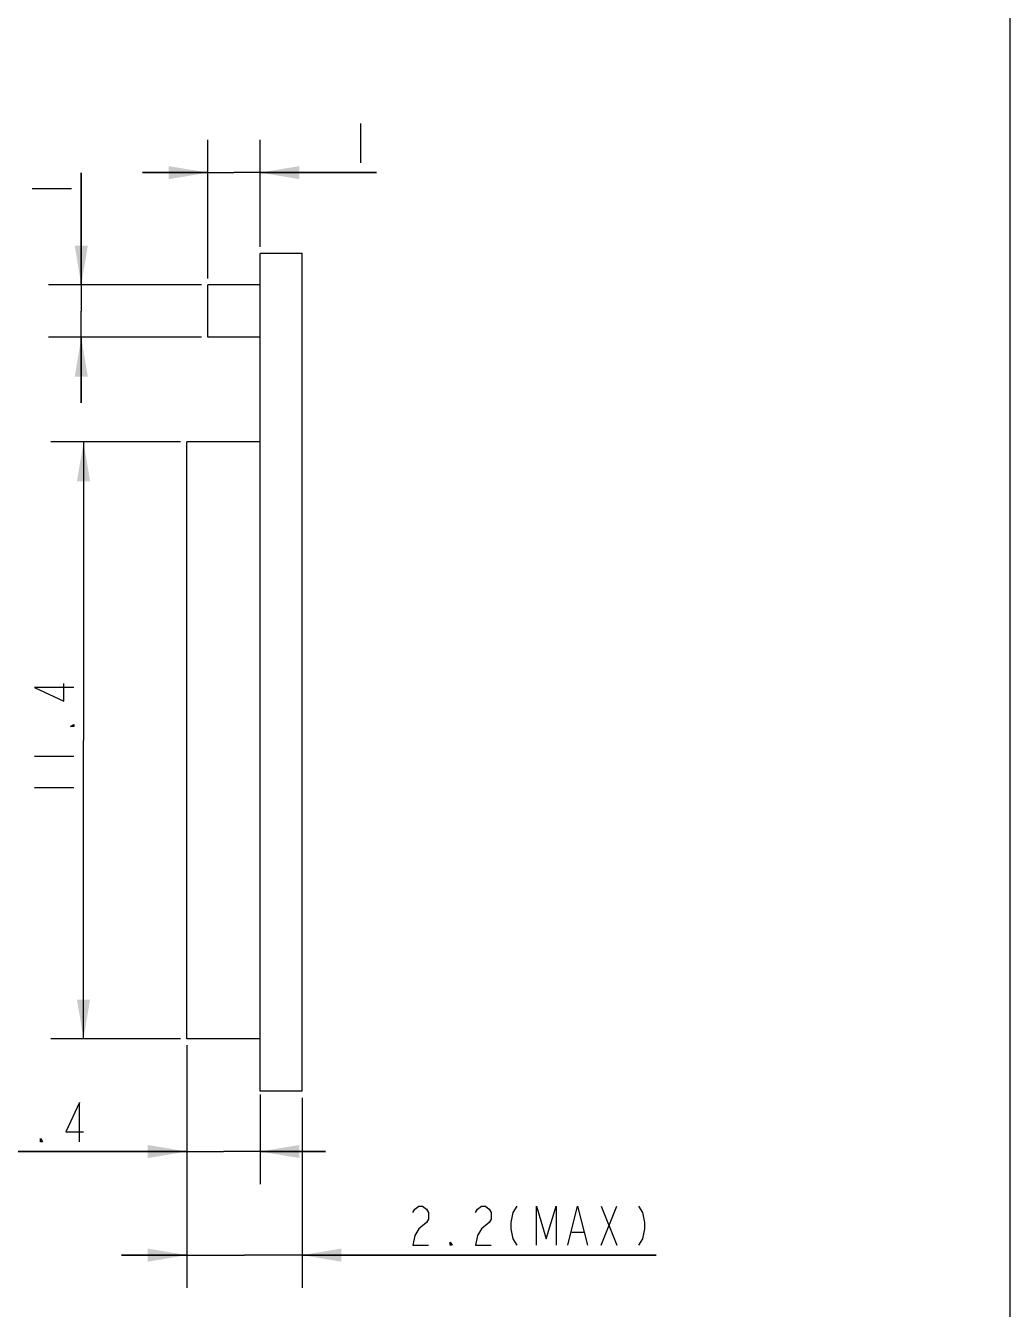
# Model space of a CAD drawing. Extents: x 0 to 189, y 4 to 276.
# Drawn here: x 113.3 to 188.5, y 69.7 to 167.8 of the extents above; entities that cross this region are included whole.
import ezdxf

# ---------------------------------------------------------------- set-up
doc = ezdxf.new("R2010")
doc.units = 0
doc.header["$LTSCALE"] = 19.36
doc.layers.get('0').update_dxf_attribs({"linetype": 'CONTINUOUS'})
doc.layers.add('尺寸', color=6, linetype='CONTINUOUS')

# ---------------------------------------------------------------- blocks, each defined once
blk = doc.blocks.new('_FILLED')
at = {"color": 0, "linetype": 'BYBLOCK'}
blk.add_solid([(0, 0), (-1, 0.167), (-1, -0.167)], dxfattribs=at)

msp = doc.modelspace()

# ---------------------------------------------------------------- linework, layer by layer
at = {"color": 0, "linetype": 'CONTINUOUS'}
for p, q in [((188.542, 3.653), (188.542, 275.551)), ((131.21, 86.369), (131.21, 150.369)), ((134.41, 150.369), (131.21, 150.369)), ((134.41, 86.369), (134.41, 150.369)), ((127.21, 143.969), (127.21, 147.969)), ((131.21, 147.969), (127.21, 147.969)), ((131.21, 143.969), (127.21, 143.969)), ((125.61, 90.369), (125.61, 135.969)), ((131.21, 135.969), (125.61, 135.969)), ((131.21, 90.369), (125.61, 90.369)), ((134.41, 86.369), (131.21, 86.369))]:
    msp.add_line(p, q, dxfattribs=at)
at = {"layer": '尺寸', "linetype": 'CONTINUOUS'}
for p, q in [((138.887, 160.295), (138.887, 157.295)), ((127.21, 148.469), (127.21, 159.045)), ((131.21, 150.869), (131.21, 159.045)), ((117.533, 147.969), (117.533, 156.542)), ((117.533, 156.542), (117.533, 145.969)), ((127.21, 156.545), (122.21, 156.545)), ((122.21, 156.545), (129.21, 156.545)), ((140.087, 156.545), (129.21, 156.545)), ((131.21, 156.545), (140.087, 156.545)), ((113.783, 155.342), (116.783, 155.342)), ((126.71, 147.969), (115.033, 147.969)), ((117.533, 138.969), (117.533, 145.969)), ((126.71, 143.969), (115.033, 143.969)), ((117.533, 143.969), (117.533, 138.969)), ((125.11, 135.969), (115.206, 135.969)), ((117.706, 135.969), (117.706, 113.169)), ((116.956, 117.219), (113.956, 117.219)), ((113.956, 117.219), (116.206, 116.169)), ((116.206, 116.169), (116.206, 117.519)), ((116.706, 114.219), (116.956, 114.369)), ((116.956, 114.219), (116.706, 114.219)), ((116.956, 114.369), (116.956, 114.219)), ((117.706, 90.369), (117.706, 113.169)), ((113.956, 111.969), (116.956, 111.969)), ((113.956, 109.569), (116.956, 109.569)), ((125.11, 90.369), (115.206, 90.369)), ((125.61, 89.869), (125.61, 79.255)), ((125.61, 89.869), (125.61, 71.34)), ((117.409, 85.505), (116.359, 83.255)), ((117.409, 82.505), (117.409, 85.505)), ((131.21, 86.112), (131.21, 79.255)), ((134.41, 85.869), (134.41, 71.34)), ((114.409, 82.505), (114.409, 82.755)), ((114.409, 82.755), (114.559, 82.505)), ((114.559, 82.505), (114.409, 82.505)), ((116.359, 83.255), (117.709, 83.255)), ((125.61, 81.755), (110.959, 81.755)), ((110.959, 81.755), (128.41, 81.755)), ((136.21, 81.755), (128.41, 81.755)), ((131.21, 81.755), (136.21, 81.755)), ((143.021, 77.34), (143.321, 77.59)), ((143.321, 77.59), (143.621, 77.59)), ((143.621, 77.59), (143.921, 77.34)), ((147.821, 77.34), (148.121, 77.59)), ((148.121, 77.59), (148.421, 77.59)), ((148.421, 77.59), (148.721, 77.34)), ((150.821, 77.59), (150.521, 77.09)), ((152.321, 74.59), (152.321, 77.59)), ((152.321, 77.59), (153.071, 75.09)), ((153.071, 75.09), (153.821, 77.59)), ((153.821, 77.59), (153.821, 74.59)), ((154.721, 74.59), (155.471, 77.59)), ((155.471, 77.59), (156.221, 74.59)), ((157.271, 77.59), (158.471, 74.59)), ((157.271, 74.59), (158.471, 77.59)), ((160.121, 77.59), (160.421, 77.09)), ((142.871, 77.09), (143.021, 77.34)), ((143.921, 77.34), (144.071, 77.09)), ((144.071, 76.59), (143.921, 76.34)), ((144.071, 77.09), (144.071, 76.59)), ((147.671, 77.09), (147.821, 77.34)), ((148.721, 77.34), (148.871, 77.09)), ((148.871, 76.59), (148.721, 76.34)), ((148.871, 77.09), (148.871, 76.59)), ((150.521, 77.09), (150.371, 76.34)), ((160.421, 77.09), (160.571, 76.34)), ((143.321, 75.84), (143.021, 75.34)), ((143.921, 76.34), (143.321, 75.84)), ((148.121, 75.84), (147.821, 75.34)), ((148.721, 76.34), (148.121, 75.84)), ((150.371, 76.34), (150.371, 75.84)), ((150.371, 75.84), (150.521, 75.09)), ((155.021, 75.59), (155.921, 75.59)), ((160.571, 75.84), (160.421, 75.09)), ((160.571, 76.34), (160.571, 75.84)), ((143.021, 75.34), (142.871, 74.59)), ((142.871, 74.59), (144.071, 74.59)), ((145.721, 74.59), (145.721, 74.84)), ((145.721, 74.84), (145.871, 74.59)), ((145.871, 74.59), (145.721, 74.59)), ((147.821, 75.34), (147.671, 74.59)), ((147.671, 74.59), (148.871, 74.59)), ((150.521, 75.09), (150.821, 74.59)), ((160.421, 75.09), (160.121, 74.59)), ((125.61, 73.84), (120.61, 73.84)), ((120.61, 73.84), (130.01, 73.84)), ((161.471, 73.84), (130.01, 73.84)), ((134.41, 73.84), (161.471, 73.84))]:
    msp.add_line(p, q, dxfattribs=at)

# ---------------------------------------------------------------- block references
at = {"layer": '尺寸', "linetype": 'CONTINUOUS', "xscale": 3, "yscale": 3, "zscale": 3}
for p in [(127.21, 156.545), (125.61, 81.755), (125.61, 73.84)]:
    msp.add_blockref('_FILLED', p, dxfattribs=at)
for p, rotation in [((131.21, 156.545), 180), ((117.533, 147.969), 270), ((117.533, 143.969), 90), ((117.706, 135.969), 90), ((117.706, 90.369), 270), ((131.21, 81.755), 180), ((134.41, 73.84), 180)]:
    msp.add_blockref('_FILLED', p, dxfattribs=dict(at, rotation=rotation))

doc.saveas('drawing.dxf')
